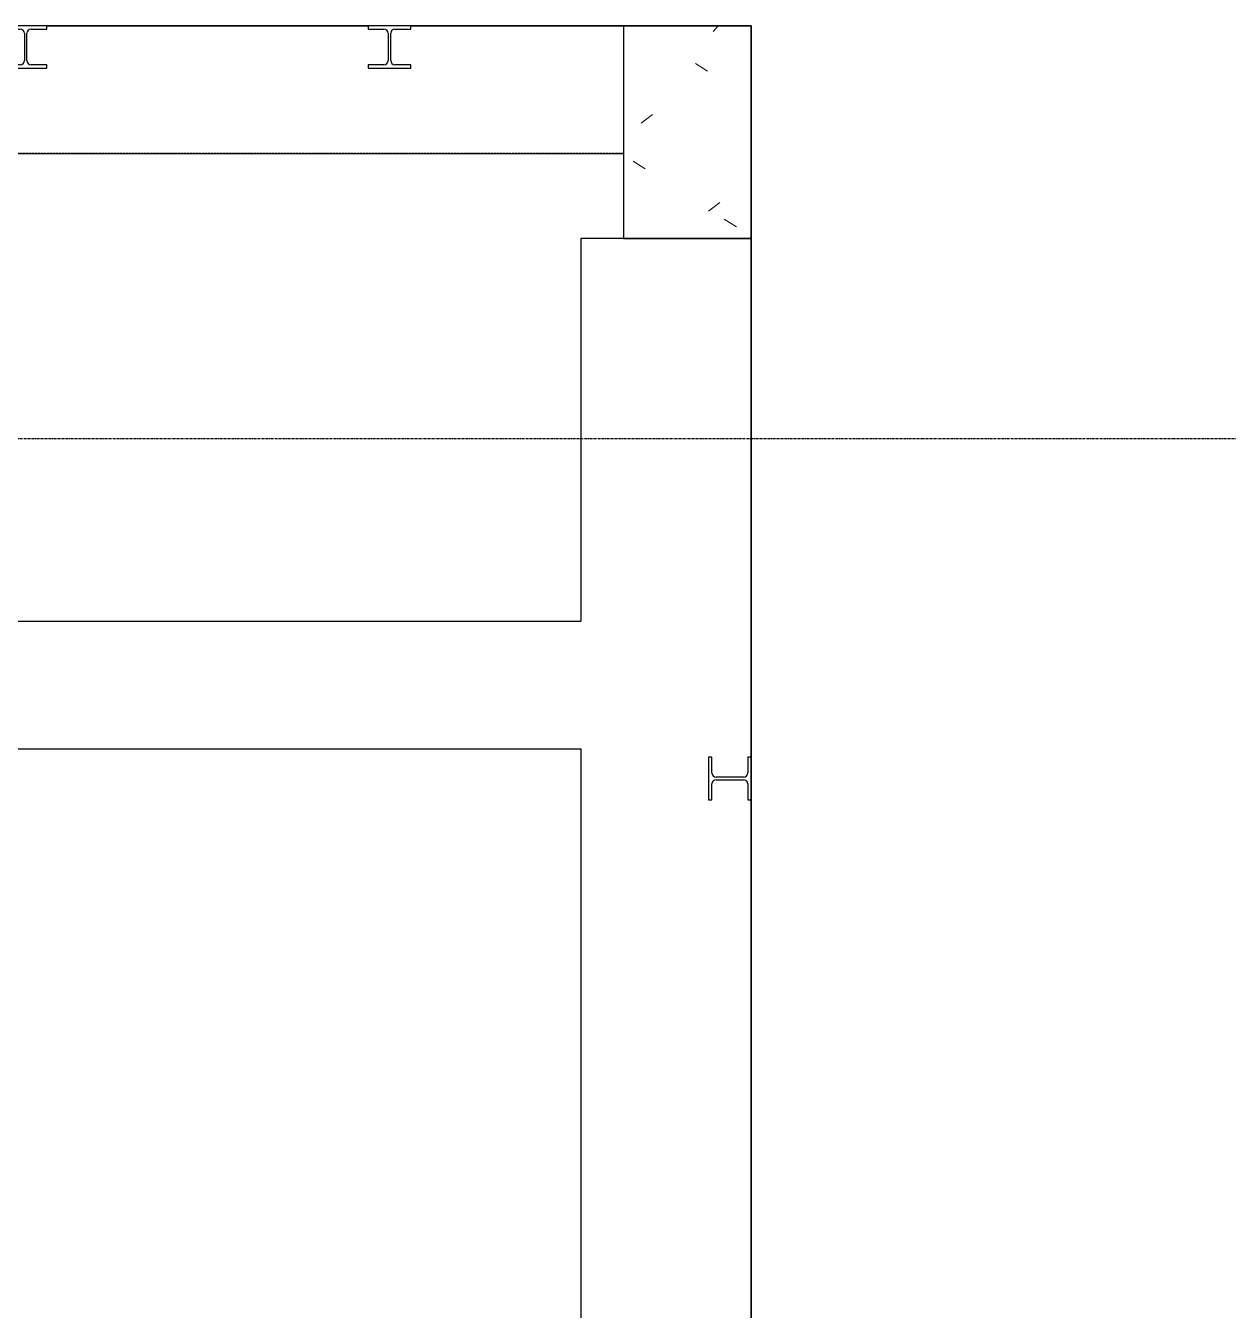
# Model space of a CAD drawing. Header units: millimetres. Extents: x -4391136 to -1798569, y -886572 to -291056.
# Drawn here: x -2664804 to -2661977, y -498699 to -495678 of the extents above; entities that cross this region are included whole.
import ezdxf

# ---------------------------------------------------------------- set-up
doc = ezdxf.new("R2010")
doc.units = ezdxf.units.MM
doc.linetypes.add('Xref-C-1-PP17-AR-2214-01-B$0$DPA_Grid _ Level 100', pattern=[10, 5.5, -1.6, 1.3, -1.6])
doc.linetypes.add('Xref-C-1-PP17-AR-2214-01-B$0$Hidden', pattern=[7.1438, 4.7625, -2.3813])
doc.layers.add('000 - 0_HIDE_OBJ_FRAMING_DEF_DIMS', color=7, linetype='Continuous', plot=False)
for name, color, linetype in [('Xref-C-1-PP17-AR-2214-01-B$0$A-COLS', 7, 'Continuous'), ('Xref-C-1-PP17-AR-2214-01-B$0$A-COLS-E', 7, 'Continuous'), ('Xref-C-1-PP17-AR-2214-01-B$0$A-DETL-MBND', 7, 'Xref-C-1-PP17-AR-2214-01-B$0$Hidden'), ('Xref-C-1-PP17-AR-2214-01-B$0$S-BEAM', 7, 'Continuous'), ('Xref-C-1-PP17-AR-2214-01-B$0$S-COLS', 7, 'Continuous'), ('Xref-C-1-PP17-AR-2214-01-B$0$S-COLS-E', 7, 'Continuous'), ('Xref-C-1-PP17-AR-2214-01-B$0$WALL-E', 7, 'Continuous')]:
    doc.layers.add(name, color=color, linetype=linetype)

# ---------------------------------------------------------------- blocks, each defined once
blk = doc.blocks.new('Xref-C-1-PP17-AR-2214-01-B$0$H-Wide Flange-Column - H100x100x17_2-V95-ENTRANCE 2 - LOWER ROOF FLOOR PLAN01-flat-1')
at = {"layer": 'Xref-C-1-PP17-AR-2214-01-B$0$S-COLS', "color": 7}
for p, q in [((-42, 50), (-50, 50)), ((-50, 50), (-50, -50)), ((-42, 13), (-42, 50)), ((50, 50), (42, 50)), ((42, 50), (42, 13)), ((50, -50), (50, 50)), ((32, 3), (-32, 3)), ((-42, -50), (-42, -13)), ((-32, -3), (32, -3)), ((42, -13), (42, -50)), ((-50, -50), (-42, -50)), ((42, -50), (50, -50))]:
    blk.add_line(p, q, dxfattribs=at)
for centre, start, end in [((-32, 13), 180, 270), ((32, 13), 270, 0), ((-32, -13), 90, 180), ((32, -13), 0, 90)]:
    blk.add_arc(centre, 10, start, end, dxfattribs=at)
blk = doc.blocks.new('Xref-C-1-PP17-AR-2214-01-B$0$H-Wide Flange-Column - H100x100x17_2-V87-ENTRANCE 2 - LOWER ROOF FLOOR PLAN01-flat-1')
at = {"layer": 'Xref-C-1-PP17-AR-2214-01-B$0$S-COLS', "color": 7}
for p, q in [((50, 50), (-50, 50)), ((-50, 50), (-50, 42)), ((-50, 42), (-13, 42)), ((-3, 32), (-3, -32)), ((3, -32), (3, 32)), ((13, 42), (50, 42)), ((50, 42), (50, 50)), ((-13, -42), (-50, -42)), ((-50, -42), (-50, -50)), ((-50, -50), (50, -50)), ((50, -42), (13, -42)), ((50, -50), (50, -42))]:
    blk.add_line(p, q, dxfattribs=at)
for centre, start, end in [((-13, 32), 0, 90), ((13, 32), 90, 180), ((-13, -32), 270, 0), ((13, -32), 180, 270)]:
    blk.add_arc(centre, 10, start, end, dxfattribs=at)
blk = doc.blocks.new('Xref-C-1-PP17-AR-2214-01-B$0$H-Wide Flange-Column - H100x100x17_2-V86-ENTRANCE 2 - LOWER ROOF FLOOR PLAN01-flat-1')
at = {"layer": 'Xref-C-1-PP17-AR-2214-01-B$0$S-COLS-E', "lineweight": 9}
h = blk.add_hatch(dxfattribs=at)
h.set_pattern_fill('ACET-2D-FP_45', angle=180, style=0, pattern_type=2)
h.set_pattern_definition([(45, (2731642.74, 495728.44), (-251.44717, 251.44717), []), (45, (2731642.74, 496109.44), (-251.44717, 251.44717), [])])
h.paths.add_polyline_path([(-50, -50), (-0.1, -50), (50, -50), (50, -42), (13, -42), (5.9, -39.1), (3, -32), (3, 32), (5.9, 39.1), (13, 42), (50, 42), (50, 50), (-50, 50), (-50, 42), (-13, 42), (-5.9, 39.1), (-3, 32), (-3, -32), (-5.9, -39.1), (-13, -42), (-50, -42)])
at = {"layer": 'Xref-C-1-PP17-AR-2214-01-B$0$S-COLS', "color": 7}
for p, q in [((50, 50), (-50, 50)), ((-50, 50), (-50, 42)), ((-50, 42), (-13, 42)), ((-3, 32), (-3, -32)), ((3, -32), (3, 32)), ((13, 42), (50, 42)), ((50, 42), (50, 50)), ((-13, -42), (-50, -42)), ((-50, -42), (-50, -50)), ((-50, -50), (50, -50)), ((50, -42), (13, -42)), ((50, -50), (50, -42))]:
    blk.add_line(p, q, dxfattribs=at)
for centre, start, end in [((-13, 32), 0, 90), ((13, 32), 90, 180), ((-13, -32), 270, 0), ((13, -32), 180, 270)]:
    blk.add_arc(centre, 10, start, end, dxfattribs=at)
blk = doc.blocks.new('Xref-C-1-PP17-AR-2214-01-B$0$DPA-AR_Rectangular - 300x500-V1-ENTRANCE 2 - LOWER ROOF FLOOR PLAN01-flat-1')
at = {"layer": 'Xref-C-1-PP17-AR-2214-01-B$0$A-COLS-E', "lineweight": 9}
h = blk.add_hatch(dxfattribs=at)
h.set_pattern_fill('ACET-2D-FP_5', style=0, pattern_type=2)
h.set_pattern_definition([(50, (2730087.75, 495928.95), (-459.03375, 385.17505), [76.2, -838.2]), (355, (2730087.75, 495928.95), (65.28253, 746.1827), [60.96, -670.56]), (100.451, (2730148.5, 495923.6), (-693.383, -127.89768), [64.76, -712.36]), (46.184, (2730087.75, 496132.15), (-648.5725, 622.30642), [114.3, -1257.3]), (96.636, (2730178.1, 496118.1), (-1050.5343, -122.21992), [97.14, -1068.54]), (351.184, (2730087.7, 496132.1), (172.19714, 1110.27497), [91.44, -1005.84]), (21, (2730189.35, 496081.35), (-214.74339, 559.42566), [76.2, -838.2]), (326, (2730189.35, 496081.35), (418.85394, 620.9765), [60.96, -670.56]), (71.451, (2730239.9, 496047.26), (-668.45247, 224.29692), [64.76, -712.36]), (37.5, (2730087.75, 495928.95), (-158.769242, 206.912105), [33.528, -628.904, 33.528, -1320.292]), (37.5, (2730087.75, 495928.95), (-158.769242, 206.912105), [-695.96, -647.192, 33.528, -639.572]), (7.5, (2730087.75, 495928.95), (-47.303606, 359.30656), [33.528, -354.584, 33.528, -870.204]), (7.5, (2730087.75, 495928.95), (-47.303606, 359.30656), [-421.64, -613.664, 33.528, -223.012]), (327.5, (2729861.18, 495928.95), (146.191164, 229.474162), [33.528, -220.472, 33.528, -1810.512]), (327.5, (2729861.18, 495928.95), (146.191164, 229.474162), [-287.528, -758.952, 33.528, -1018.032]), (317.5, (2729759.6, 495928.95), (321.09789, 350.41686), [33.528, -296.672, 33.528, -1239.52]), (317.5, (2729759.6, 495928.95), (321.09789, 350.41686), [-363.728, -492.76, 33.528, -713.232])])
h.paths.add_polyline_path([(10.2, -250), (150, -250), (150, 250), (-150, 250), (-150, -250)])
at = {"layer": 'Xref-C-1-PP17-AR-2214-01-B$0$A-COLS', "color": 7}
for p, q in [((150, 250), (-150, 250)), ((-150, 250), (-150, -250)), ((150, -250), (150, 250)), ((-150, -250), (150, -250))]:
    blk.add_line(p, q, dxfattribs=at)
blk = doc.blocks.new('Xref-C-1-PP17-AR-2214-01-B')
at = {"layer": '000 - 0_HIDE_OBJ_FRAMING_DEF_DIMS', "color": 7, "linetype": 'Xref-C-1-PP17-AR-2214-01-B$0$DPA_Grid _ Level 100'}
blk.add_line((-2752197.5, -496648.9), (-2705918.5, -496648.9), dxfattribs=at)
at = {"layer": 'Xref-C-1-PP17-AR-2214-01-B$0$A-DETL-MBND', "color": 7}
for p, q in [((-2730837.7, -495678.9), (-2731592.7, -495678.9)), ((-2730737.7, -495678.9), (-2729937.7, -495678.9)), ((-2729937.7, -495978.9), (-2729937.7, -495678.9)), ((-2730237.7, -495978.9), (-2732802.7, -495978.9))]:
    blk.add_line(p, q, dxfattribs=at)
at = {"layer": 'Xref-C-1-PP17-AR-2214-01-B$0$S-BEAM', "color": 7}
for p, q in [((-2731592.7, -495678.9), (-2730837.7, -495678.9)), ((-2730187.7, -495678.9), (-2730737.7, -495678.9)), ((-2732902.7, -495978.9), (-2730237.7, -495978.9)), ((-2730337.7, -496178.9), (-2730337.7, -497078.9)), ((-2729937.7, -496178.9), (-2730337.7, -496178.9)), ((-2729937.7, -515883.9), (-2729937.7, -496178.9)), ((-2732902.7, -497078.9), (-2730337.7, -497078.9)), ((-2732977.7, -497378.9), (-2730337.7, -497378.9)), ((-2730337.7, -497378.9), (-2730337.7, -501948.9))]:
    blk.add_line(p, q, dxfattribs=at)
at = {"layer": 'Xref-C-1-PP17-AR-2214-01-B$0$WALL-E', "color": 7}
for p, q in [((-2730837.7, -495678.9), (-2731592.7, -495678.9)), ((-2730737.7, -495678.9), (-2729937.7, -495678.9)), ((-2729937.7, -495678.9), (-2729937.7, -510083.9)), ((-2730237.7, -495978.9), (-2730237.7, -496178.9))]:
    blk.add_line(p, q, dxfattribs=at)
at = {"color": 7}
for name, p in [('Xref-C-1-PP17-AR-2214-01-B$0$H-Wide Flange-Column - H100x100x17_2-V86-ENTRANCE 2 - LOWER ROOF FLOOR PLAN01-flat-1', (-2731642.7, -495728.4)), ('Xref-C-1-PP17-AR-2214-01-B$0$H-Wide Flange-Column - H100x100x17_2-V87-ENTRANCE 2 - LOWER ROOF FLOOR PLAN01-flat-1', (-2730787.7, -495728.4)), ('Xref-C-1-PP17-AR-2214-01-B$0$DPA-AR_Rectangular - 300x500-V1-ENTRANCE 2 - LOWER ROOF FLOOR PLAN01-flat-1', (-2730087.7, -495928.9)), ('Xref-C-1-PP17-AR-2214-01-B$0$H-Wide Flange-Column - H100x100x17_2-V95-ENTRANCE 2 - LOWER ROOF FLOOR PLAN01-flat-1', (-2729987.7, -497448.4))]:
    blk.add_blockref(name, p, dxfattribs=at)

msp = doc.modelspace()

# ---------------------------------------------------------------- block references
at = {"color": 7}
msp.add_blockref('Xref-C-1-PP17-AR-2214-01-B', (66839, 0), dxfattribs=at)

doc.saveas('drawing.dxf')
